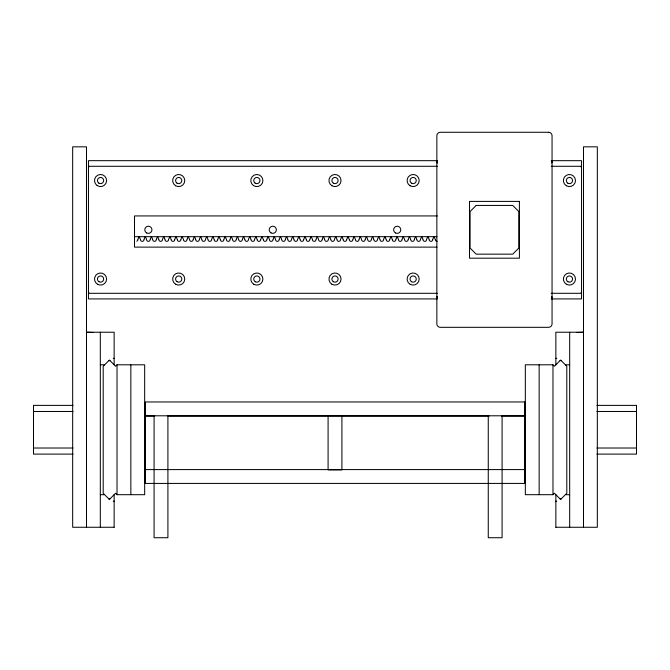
<?xml version="1.0" encoding="UTF-8"?>
<svg xmlns="http://www.w3.org/2000/svg" width="670" height="670" viewBox="0 0 670 670"><rect width="100%" height="100%" fill="white"/><g stroke="black" fill="none" stroke-linecap="round" stroke-linejoin="round"><path stroke-width="1" d="M137.919 239.224L139.151 236.686L140.382 239.224M144.067 239.224L145.298 236.686L146.529 239.224M150.206 239.224L151.437 236.686L152.668 239.224M156.353 239.224L157.584 236.686L158.815 239.224M162.492 239.224L163.723 236.686L164.954 239.224M168.639 239.224L169.87 236.686L171.101 239.224M174.778 239.224L176.009 236.686L177.24 239.224M180.925 239.224L182.156 236.686L183.379 239.224M187.064 239.224L188.295 236.686L189.526 239.224M193.211 239.224L194.434 236.686L195.665 239.224M199.35 239.224L200.581 236.686L201.812 239.224M205.489 239.224L206.72 236.686L207.951 239.224M211.636 239.224L212.867 236.686L214.099 239.224M217.775 239.224L219.006 236.686L220.237 239.224M223.922 239.224L225.153 236.686L226.385 239.224M230.061 239.224L231.292 236.686L232.523 239.224M236.209 239.224L237.44 236.686L238.671 239.224M242.347 239.224L243.578 236.686L244.81 239.224M248.495 239.224L249.726 236.686L250.957 239.224M254.634 239.224L255.865 236.686L257.096 239.224M260.781 239.224L262.012 236.686L263.243 239.224M266.92 239.224L268.151 236.686L269.382 239.224M273.067 239.224L274.29 236.686L275.521 239.224M279.206 239.224L280.437 236.686L281.668 239.224M285.345 239.224L286.576 236.686L287.807 239.224M291.492 239.224L292.723 236.686L293.954 239.224M297.631 239.224L298.862 236.686L300.093 239.224M303.778 239.224L305.009 236.686L306.24 239.224M309.917 239.224L311.148 236.686L312.379 239.224M316.064 239.224L317.295 236.686L318.526 239.224M322.203 239.224L323.434 236.686L324.665 239.224M328.35 239.224L329.581 236.686L330.812 239.224M334.489 239.224L335.72 236.686L336.951 239.224M340.636 239.224L341.868 236.686L343.099 239.224M346.775 239.224L348.006 236.686L349.238 239.224M352.923 239.224L354.154 236.686L355.376 239.224M359.061 239.224L360.293 236.686L361.524 239.224M365.2 239.224L366.431 236.686L367.663 239.224M371.347 239.224L372.579 236.686L373.81 239.224M377.486 239.224L378.717 236.686L379.949 239.224M383.634 239.224L384.865 236.686L386.096 239.224M389.772 239.224L391.004 236.686L392.235 239.224M395.92 239.224L397.151 236.686L398.382 239.224M402.059 239.224L403.29 236.686L404.521 239.224M408.206 239.224L409.437 236.686L410.668 239.224M414.345 239.224L415.576 236.686L416.807 239.224M420.492 239.224L421.723 236.686L422.954 239.224M426.631 239.224L427.862 236.686L429.093 239.224M432.778 239.224L434.009 236.686L435.232 239.224M551.804 162.701L552.055 161.395A3.459 3.459 0 0 1 551.812 162.668L551.745 162.835M117.024 364.798L115.583 366.239L109.394 360.05L103.197 366.239L103.197 493.254L109.394 499.443L115.583 493.254L117.024 494.694L144.67 494.694L144.67 364.815L117.024 364.798L117.024 494.694M552.976 494.694L554.417 493.254L560.606 499.443L566.803 493.254L566.803 366.239L560.606 360.05L554.417 366.239L552.976 364.798L525.33 364.798L525.33 494.678L552.976 494.694L552.976 364.798M576.594 332.471L583.503 332.228L555.857 332.228L555.857 364.798M437.376 160.674L88.457 160.674L88.457 298.921L437.376 298.921M551.243 160.674L581.543 160.674L581.543 298.921L551.243 298.921M88.457 166.286L437.376 166.286M551.243 166.286L581.543 166.286M437.334 215.933L134.502 215.933L134.502 247.121L436.974 247.121M134.502 236.686L436.974 236.686M88.457 293.301L437.376 293.301M551.243 293.301L581.543 293.301M113.28 358.316L114.143 358.316M555.857 358.316L556.72 358.316M108.816 360.628L109.964 360.628M560.036 360.628L561.184 360.628M100.316 364.798L104.637 364.798M565.363 364.798L569.684 364.798M73.072 405.384L33.5 405.384L33.5 454.109L73.072 454.109M596.928 405.384L636.5 405.384L636.5 454.109L596.928 454.109M33.5 411.472L73.072 411.472M596.928 411.472L636.5 411.472M154.728 416.087L145.323 416.087L145.323 483.422L524.677 483.422L524.677 416.087L501.688 416.087M168.312 416.087L489.142 416.087M33.5 448.021L73.072 448.021M596.928 448.021L636.5 448.021M145.323 469.595L524.677 469.595M100.316 494.694L104.101 494.694M565.899 494.694L569.684 494.694M108.816 498.874L109.964 498.874M560.036 498.874L561.184 498.874M113.28 501.177L114.143 501.177M555.857 501.177L556.72 501.177M114.143 527.265L72.67 527.265L72.67 146.831L86.497 146.831L86.497 527.265M555.857 527.265L597.33 527.265L597.33 146.831L583.503 146.831L583.503 527.265M93.406 332.471L86.497 332.228L114.143 332.228L114.143 364.798M551.745 296.76L552.055 298.2A3.459 3.459 0 0 0 551.812 296.927M569.684 332.236L569.684 527.256M555.857 494.694L555.857 527.256M539.149 364.815L539.149 494.678M502.09 415.769L502.09 537.725L488.262 537.725L488.262 415.769M341.909 416.045L341.909 469.913L328.091 469.913L328.091 416.045M167.91 415.769L167.91 537.725L154.083 537.725L154.083 415.769M130.851 364.815L130.851 494.678M114.143 494.694L114.143 527.256M100.316 332.236L100.316 527.256M436.857 298.2A3.459 3.459 0 0 1 437.242 296.609M436.999 298.192A5.511 3.903 0 0 1 437.2 296.751M437.242 162.977A3.459 3.459 0 0 1 436.857 161.395M437.2 162.844A5.511 3.903 0 0 1 436.999 161.403M581.543 291.291A3.459 3.459 0 0 1 581.15 292.874M581.15 166.721A3.459 3.459 0 0 1 581.543 168.304M88.457 168.304A3.459 3.459 0 0 1 88.85 166.721M88.85 292.874A3.459 3.459 0 0 1 88.457 291.291M137.869 239.609A1.784 1.784 0 0 1 136.806 241.208M144.008 239.609A1.784 1.784 0 0 1 142.224 241.359A1.784 1.784 0 0 1 140.44 239.609M150.155 239.609A1.784 1.784 0 0 1 148.363 241.359A1.784 1.784 0 0 1 146.579 239.609M156.294 239.609A1.784 1.784 0 0 1 154.51 241.359A1.784 1.784 0 0 1 152.727 239.609M162.442 239.609A1.784 1.784 0 0 1 160.649 241.359A1.784 1.784 0 0 1 158.865 239.609M168.58 239.609A1.784 1.784 0 0 1 166.797 241.359A1.784 1.784 0 0 1 165.013 239.609M174.728 239.609A1.784 1.784 0 0 1 172.935 241.359A1.784 1.784 0 0 1 171.152 239.609M180.867 239.609A1.784 1.784 0 0 1 179.083 241.359A1.784 1.784 0 0 1 177.299 239.609M187.005 239.609A1.784 1.784 0 0 1 185.221 241.359A1.784 1.784 0 0 1 183.438 239.609M193.153 239.609A1.784 1.784 0 0 1 191.369 241.359A1.784 1.784 0 0 1 189.585 239.609M199.292 239.609A1.784 1.784 0 0 1 197.508 241.359A1.784 1.784 0 0 1 195.724 239.609M205.439 239.609A1.784 1.784 0 0 1 203.655 241.359A1.784 1.784 0 0 1 201.863 239.609M211.578 239.609A1.784 1.784 0 0 1 209.794 241.359A1.784 1.784 0 0 1 208.01 239.609M217.725 239.609A1.784 1.784 0 0 1 215.933 241.359A1.784 1.784 0 0 1 214.149 239.609M223.864 239.609A1.784 1.784 0 0 1 222.08 241.359A1.784 1.784 0 0 1 220.296 239.609M230.011 239.609A1.784 1.784 0 0 1 228.219 241.359A1.784 1.784 0 0 1 226.435 239.609M236.15 239.609A1.784 1.784 0 0 1 234.366 241.359A1.784 1.784 0 0 1 232.582 239.609M242.297 239.609A1.784 1.784 0 0 1 240.505 241.359A1.784 1.784 0 0 1 238.721 239.609M248.436 239.609A1.784 1.784 0 0 1 246.652 241.359A1.784 1.784 0 0 1 244.868 239.609M254.583 239.609A1.784 1.784 0 0 1 252.791 241.359A1.784 1.784 0 0 1 251.007 239.609M260.722 239.609A1.784 1.784 0 0 1 258.938 241.359A1.784 1.784 0 0 1 257.154 239.609M266.861 239.609A1.784 1.784 0 0 1 265.077 241.359A1.784 1.784 0 0 1 263.293 239.609M273.008 239.609A1.784 1.784 0 0 1 271.224 241.359A1.784 1.784 0 0 1 269.441 239.609M279.147 239.609A1.784 1.784 0 0 1 277.363 241.359A1.784 1.784 0 0 1 275.579 239.609M285.294 239.609A1.784 1.784 0 0 1 283.51 241.359A1.784 1.784 0 0 1 281.718 239.609M291.433 239.609A1.784 1.784 0 0 1 289.649 241.359A1.784 1.784 0 0 1 287.866 239.609M297.581 239.609A1.784 1.784 0 0 1 295.788 241.359A1.784 1.784 0 0 1 294.004 239.609M303.719 239.609A1.784 1.784 0 0 1 301.935 241.359A1.784 1.784 0 0 1 300.152 239.609M309.867 239.609A1.784 1.784 0 0 1 308.074 241.359A1.784 1.784 0 0 1 306.291 239.609M316.005 239.609A1.784 1.784 0 0 1 314.222 241.359A1.784 1.784 0 0 1 312.438 239.609M322.153 239.609A1.784 1.784 0 0 1 320.361 241.359A1.784 1.784 0 0 1 318.577 239.609M328.292 239.609A1.784 1.784 0 0 1 326.508 241.359A1.784 1.784 0 0 1 324.724 239.609M334.439 239.609A1.784 1.784 0 0 1 332.647 241.359A1.784 1.784 0 0 1 330.863 239.609M340.578 239.609A1.784 1.784 0 0 1 338.794 241.359A1.784 1.784 0 0 1 337.01 239.609M346.717 239.609A1.784 1.784 0 0 1 344.933 241.359A1.784 1.784 0 0 1 343.149 239.609M352.864 239.609A1.784 1.784 0 0 1 351.08 241.359A1.784 1.784 0 0 1 349.296 239.609M359.003 239.609A1.784 1.784 0 0 1 357.219 241.359A1.784 1.784 0 0 1 355.435 239.609M365.15 239.609A1.784 1.784 0 0 1 363.366 241.359A1.784 1.784 0 0 1 361.582 239.609M371.289 239.609A1.784 1.784 0 0 1 369.505 241.359A1.784 1.784 0 0 1 367.721 239.609M377.436 239.609A1.784 1.784 0 0 1 375.644 241.359A1.784 1.784 0 0 1 373.86 239.609M383.575 239.609A1.784 1.784 0 0 1 381.791 241.359A1.784 1.784 0 0 1 380.007 239.609M389.722 239.609A1.784 1.784 0 0 1 387.93 241.359A1.784 1.784 0 0 1 386.146 239.609M395.861 239.609A1.784 1.784 0 0 1 394.077 241.359A1.784 1.784 0 0 1 392.293 239.609M402.008 239.609A1.784 1.784 0 0 1 400.216 241.359A1.784 1.784 0 0 1 398.432 239.609M408.147 239.609A1.784 1.784 0 0 1 406.363 241.359A1.784 1.784 0 0 1 404.579 239.609M414.295 239.609A1.784 1.784 0 0 1 412.502 241.359A1.784 1.784 0 0 1 410.718 239.609M420.433 239.609A1.784 1.784 0 0 1 418.649 241.359A1.784 1.784 0 0 1 416.866 239.609M426.581 239.609A1.784 1.784 0 0 1 424.788 241.359A1.784 1.784 0 0 1 423.005 239.609M432.719 239.609A1.784 1.784 0 0 1 430.936 241.359A1.784 1.784 0 0 1 429.152 239.609M437.234 241.351A1.784 1.784 0 0 1 435.291 239.609M476.177 205.43L470.089 211.519L470.089 248.067L476.177 254.165L512.734 254.165L518.823 248.067L518.823 211.519L512.734 205.43L476.177 205.43M548.604 132.275L440.307 132.275A3.459 3.459 0 0 0 436.857 135.734L436.857 323.861A3.459 3.459 0 0 0 440.307 327.32L548.604 327.32A3.459 3.459 0 0 0 552.055 323.861L552.055 135.734A3.459 3.459 0 0 0 548.604 132.275M519.401 201.402L469.511 201.402L469.511 258.193L519.401 258.193L519.401 201.402M524.677 401.966L145.323 401.966L145.323 415.794L524.677 415.794L524.677 401.966M97.167 185.556A6.047 6.047 0 0 0 106.589 180.975A6.047 6.047 0 0 0 97.912 175.105A6.047 6.047 0 0 0 97.167 185.556M175.682 185.783A6.047 6.047 0 0 0 184.752 180.548A6.047 6.047 0 0 0 175.682 175.305A6.047 6.047 0 0 0 175.682 185.783M253.461 185.556A6.047 6.047 0 0 0 262.883 180.975A6.047 6.047 0 0 0 254.206 175.105A6.047 6.047 0 0 0 253.461 185.556M331.977 185.783A6.047 6.047 0 0 0 341.047 180.548A6.047 6.047 0 0 0 331.977 175.305A6.047 6.047 0 0 0 331.977 185.783M410.124 185.783A6.047 6.047 0 0 0 419.194 180.548A6.047 6.047 0 0 0 410.124 175.305A6.047 6.047 0 0 0 410.124 185.783M566.418 185.783A6.047 6.047 0 0 0 575.488 180.548A6.047 6.047 0 0 0 566.418 175.305A6.047 6.047 0 0 0 566.418 185.783M97.535 284.281A6.047 6.047 0 0 0 106.605 279.047A6.047 6.047 0 0 0 97.535 273.812A6.047 6.047 0 0 0 97.535 284.281M175.682 284.281A6.047 6.047 0 0 0 184.752 279.047A6.047 6.047 0 0 0 175.682 273.812A6.047 6.047 0 0 0 175.682 284.281M253.829 284.281A6.047 6.047 0 0 0 262.9 279.047A6.047 6.047 0 0 0 253.829 273.812A6.047 6.047 0 0 0 253.829 284.281M331.977 284.281A6.047 6.047 0 0 0 341.047 279.047A6.047 6.047 0 0 0 331.977 273.812A6.047 6.047 0 0 0 331.977 284.281M410.124 284.281A6.047 6.047 0 0 0 419.194 279.047A6.047 6.047 0 0 0 410.124 273.812A6.047 6.047 0 0 0 410.124 284.281M566.418 284.281A6.047 6.047 0 0 0 575.488 279.047A6.047 6.047 0 0 0 566.418 273.812A6.047 6.047 0 0 0 566.418 284.281M98.817 183.119A3.107 3.107 0 0 0 103.657 180.766A3.107 3.107 0 0 0 99.202 177.751A3.107 3.107 0 0 0 98.817 183.119M176.964 183.119A3.107 3.107 0 0 0 181.805 180.766A3.107 3.107 0 0 0 177.349 177.751A3.107 3.107 0 0 0 176.964 183.119M255.111 183.119A3.107 3.107 0 0 0 259.952 180.766A3.107 3.107 0 0 0 255.496 177.751A3.107 3.107 0 0 0 255.111 183.119M333.442 183.237A3.107 3.107 0 0 0 338.107 180.548A3.107 3.107 0 0 0 333.442 177.852A3.107 3.107 0 0 0 333.442 183.237M411.589 183.237A3.107 3.107 0 0 0 416.254 180.548A3.107 3.107 0 0 0 411.589 177.852A3.107 3.107 0 0 0 411.589 183.237M567.884 183.237A3.107 3.107 0 0 0 572.557 180.548A3.107 3.107 0 0 0 567.884 177.852A3.107 3.107 0 0 0 567.884 183.237M99.001 281.743A3.107 3.107 0 0 0 103.666 279.047A3.107 3.107 0 0 0 99.001 276.35A3.107 3.107 0 0 0 99.001 281.743M177.148 281.743A3.107 3.107 0 0 0 181.813 279.047A3.107 3.107 0 0 0 177.148 276.35A3.107 3.107 0 0 0 177.148 281.743M255.295 281.743A3.107 3.107 0 0 0 259.96 279.047A3.107 3.107 0 0 0 255.295 276.35A3.107 3.107 0 0 0 255.295 281.743M333.442 281.743A3.107 3.107 0 0 0 338.107 279.047A3.107 3.107 0 0 0 333.442 276.35A3.107 3.107 0 0 0 333.442 281.743M411.589 281.743A3.107 3.107 0 0 0 416.254 279.047A3.107 3.107 0 0 0 411.589 276.35A3.107 3.107 0 0 0 411.589 281.743M567.884 281.743A3.107 3.107 0 0 0 572.557 279.047A3.107 3.107 0 0 0 567.884 276.35A3.107 3.107 0 0 0 567.884 281.743M146.579 232.892A3.568 3.568 0 0 0 151.939 229.793A3.568 3.568 0 0 0 146.579 226.703A3.568 3.568 0 0 0 146.579 232.892M271.007 232.892A3.568 3.568 0 0 0 276.358 229.793A3.568 3.568 0 0 0 271.007 226.703A3.568 3.568 0 0 0 271.007 232.892M395.426 232.892A3.568 3.568 0 0 0 400.786 229.793A3.568 3.568 0 0 0 395.426 226.703A3.568 3.568 0 0 0 395.426 232.892"/></g></svg>
